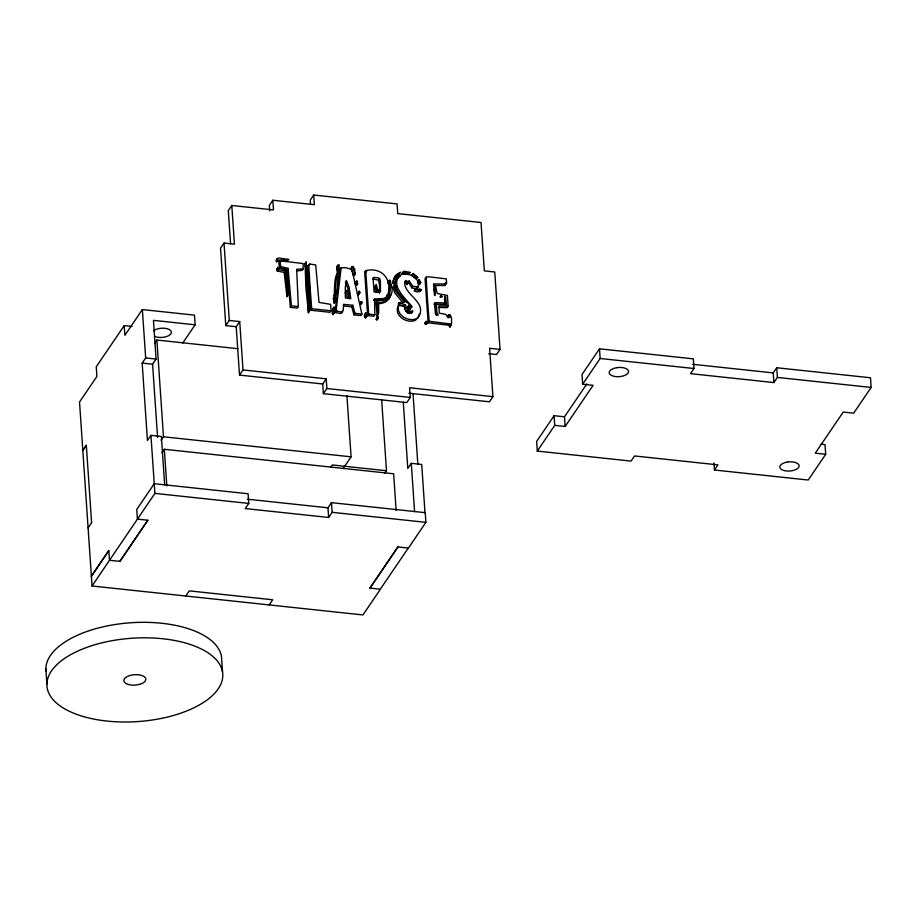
<?xml version="1.0" encoding="UTF-8"?>
<svg xmlns="http://www.w3.org/2000/svg" width="917" height="917" viewBox="0 0 917 917"><rect width="100%" height="100%" fill="white"/><g stroke="black" fill="none" stroke-linecap="round" stroke-linejoin="round"><path stroke-width="1.38" d="M374.732 286.723L375.03 290.838L376.05 292.466L377.414 292.11L378.836 290.024L377.598 289.061L376.291 284.568L374.732 286.723L375.259 286.093M375.764 285.198L376.073 289.313L377.082 290.953L376.05 292.466M433.638 285.496L444.607 285.542L445.605 282.551M445.547 284.488L446.579 282.963L446.281 278.86L428.824 276.785L426.107 277.163L425.064 278.688L428.136 322.795L447.026 325.008L448.803 325.455L449.949 327.048L451.6 323.208L451.565 318.027L450.258 314.898L448.608 314.726L447.576 316.25L448.241 317.935M333.352 298.678L334.224 303.114L335.794 301.028L334.911 296.592L333.352 298.678L334.911 296.592M334.384 297.154L335.255 301.601L334.224 303.114M395.227 281.737L395.892 277.496L400.351 272.326L395.64 275.329L392.522 282.688L393.657 283.8L395.227 281.737L393.657 283.8M305.063 263.58L305.911 287.972L308.421 312.743L309.453 311.218L309.224 299.022L306.106 262.056L305.063 263.58L305.602 267.707M306.106 262.056L306.943 286.448L309.453 311.218M376.234 319.575L377.85 316.239L378.457 317.855L376.91 319.85L376.234 319.575L377.38 316.548M338.109 270.355L337.456 272.005L336.585 269.587L336.871 266.675L337.915 265.151L339.198 264.887L339.038 270.114C333.364 277.335 335.163 287.376 334.029 295.916L334.556 296.764C338.339 289.417 337.616 279.926 338.041 271.856L336.573 276.831L335.049 292.042L335.588 295.24M419.103 279.616L419.505 282.264L420.8 282.505L419.103 279.616L418.072 281.129L418.473 283.789L419.768 284.029L420.8 282.505M337.915 265.151L337.616 268.062L338.488 270.492L337.456 272.005M296.753 270.779L302.06 270.458L303.091 268.933L303.16 263.569L282.39 261.093L279.857 261.689L278.825 263.213L279.811 268.131L287.044 269.873L288.076 268.349L280.854 266.618L279.857 261.689M277.862 267.294L278.424 269.552L285.187 270.882L284.155 272.406L277.392 271.077L276.647 269.667L277.862 267.294L286.631 269.621L288.339 291.996L286.952 296.649L287.181 294.552M355.211 283.949L356.919 281.083L357.676 283.651L356.633 285.164L355.475 285.049L356.518 283.525L356.369 281.381M356.633 285.164L356.759 284.121M341.147 267.73L336.298 308.914L336.722 311.092L335.691 312.605L340.23 313.511L341.56 312.984L343.29 310.026L343.531 304.306L352.781 305.292L354.971 313.339L353.939 314.863L360.874 315.608L361.906 314.084L352.552 272.349L351.028 269.243L346.064 267.753L341.147 267.73L340.115 269.254L335.267 310.439L335.691 312.605M412.604 310.978L411.573 312.502L408.122 313.041L405.795 310.897L404.317 306.301L398.104 304.157L399.136 302.644L405.348 304.776L407.847 310.874L409.165 311.528L412.604 310.978L411.722 312.399L409.532 313.052L407.4 312.399L405.681 310.657L403.904 306.037L398.574 305.476C396.041 315.184 408.191 322.291 416.627 318.612L419.012 316.342C426.646 301.464 404.237 295.228 404.638 282.23L406.552 280.728L405.52 282.253L406.712 284.488L409.142 280.98L412.833 286.299L418.014 286.906L418.611 285.244L417.544 280.843C414.541 275.077 408.076 273.702 402.116 274.091C387.696 283.124 405.52 298.644 412.088 306.542L411.55 307.573C406.506 300.134 397.29 294.953 395.502 285.657L394.883 285.141L393.198 287.457L394.585 292.569L401.921 301.521M407.274 284.236L408.512 281.416M355.154 274.298L354.535 268.498L352.266 266.538L351.234 268.051L353.354 275.1L354.111 275.822L355.154 274.298L352.266 266.538M332.607 309.086L332.321 313.671L333.043 314.657L334.694 311.78L334.109 307.161L332.607 309.086L334.109 307.161M333.639 307.562L333.352 312.147L332.321 313.671M388.189 281.966L388.304 283.662L389.542 283.789L390.573 282.264L390.459 280.579L389.221 280.453L388.189 281.966L389.828 280.235M389.221 280.453L389.542 283.789M392.522 282.688L394.608 276.854L400.351 272.326M379.466 293.245L379.913 286.998L378.572 280.155L372.91 278.951L373.953 277.438L378.171 277.805L379.604 278.642L380.406 280.797L380.498 291.721L379.122 292.489L374.056 291.847L373.059 278.034L373.953 277.438M449.949 327.048L450.556 324.733M364.725 314.29L364.187 316.01L365.402 317.912L367.087 315.551L365.757 312.766L364.725 314.29L365.608 315.242M365.757 312.766L365.585 315.861L366.433 316.388L367.087 315.551M419.218 314.072L417.98 317.867L415.596 320.136C406.884 324.526 392.831 314.898 398.574 305.476M374.549 298.999L374.858 314.76L373.815 316.273L367.648 315.62L364.691 272.177L365.723 270.664C382.698 266.377 393.531 281.118 387.066 296.73L383.994 298.449L374.549 298.999L373.506 300.512L382.951 299.962L386.034 298.254L387.261 294.54M407.48 282.94L408.111 282.505L409.291 283.491L411.802 287.823L414.473 288.454L416.983 288.419L418.611 285.244M377.162 315.62L378.732 312.663L378.595 302.266C388.51 303.47 394.906 292.649 391.02 284.121L389.53 294.483L387.857 297.887L384.716 299.756L376.956 300.673L375.924 302.197L377.162 315.62L377.689 314.176M419.871 291.572L421.098 289.566L420.204 289.015L415.183 289.44L414.152 290.964L416.834 291.858L419.871 291.572L421.098 289.566M439.128 307.424L447.106 307.676L448.138 306.152L447.404 295.423L437.226 293.52L435.552 286.643L434.073 289.279L434.452 295.194M435.552 286.643L435.071 295.618L433.5 283.892L445.639 284.018L446.579 282.963M390.608 295.136C389.438 300.616 384.12 303.596 378.824 303.653M333.043 314.657L333.662 313.305M334.556 296.764L335.175 295.457M341.56 312.984L342.259 311.551M386.825 299.4C390.424 294.953 387.444 288.454 391.02 284.121M410.071 309.086L408.81 309.763L407.95 307.539L408.604 305.877L410.071 309.086L409.039 310.599L407.561 307.401L408.604 305.877M91.379 576.312L108.836 550.59M91.391 576.151L108.779 550.59L109.501 560.264L119.886 561.376L147.832 520.226L137.412 519.114L136.748 509.439L154.239 483.717L248.094 493.747L248.748 503.422L245.252 508.568L328.641 517.475L327.977 507.8L331.473 502.654L425.236 512.672L425.901 522.346L408.409 548.068L397.863 546.945L369.883 588.095L380.429 589.218L362.949 614.94L92.044 585.997L154.904 493.392L150.938 435.346L161.369 436.458L164.659 484.829M377.414 292.11L377.311 291.285M378.836 290.024L377.082 290.953M586.846 383.879L564.482 416.799L554.097 415.688L536.64 441.409L537.293 451.084L631.056 461.102L634.553 455.955L717.931 464.873L714.435 470.008L808.198 480.027L825.69 454.316L825.025 444.642L821.116 444.218M537.293 451.084L554.751 425.362L554.097 415.688M132.037 326.452L124.219 325.615L96.239 366.789L96.904 376.44L79.527 402.001L92.044 585.997M182.77 343.004L195.138 324.813L194.484 315.139L142.364 309.568L124.884 335.29L124.219 325.615M488.715 353.698L496.533 354.535L500.029 349.388L494.756 271.994L484.336 270.87L481.035 222.499L397.737 213.604L397.072 203.929L313.717 195.023L314.348 204.686L272.83 200.25L273.495 209.924L231.795 205.477L228.299 210.612L230.568 243.784M154.469 343.577L156.876 340.035L237.893 348.689M82.817 450.373L86.324 445.238L91.608 522.805M150.938 435.346L147.442 440.492L142.169 363.086L145.665 357.939L142.364 309.568M82.839 450.545L86.336 445.398M231.795 205.477L234.443 244.174L224.012 243.062L220.516 248.198L225.788 325.604L236.219 326.716L239.715 321.569L229.296 320.457L225.788 325.604M157.575 437.375L152.589 364.198L156.085 359.063L153.448 320.354L195.138 324.813M272.83 200.25L269.334 205.397L269.713 210.921M313.717 195.023L310.221 200.158L310.496 204.308M88.112 527.94L91.597 522.633M277.243 258.571L276.212 260.084L276.43 261.735L279.547 261.058L286.551 261.425L288.672 259.488L278.894 257.986L277.243 258.571L277.461 260.21L276.43 261.735M276.647 269.667L277.679 268.154M161.071 440.32L163.478 436.779L156.876 340.035M277.392 271.077L278.424 269.552M279.811 268.131L280.854 266.618M161.919 452.826L164.326 449.284L393.634 473.791L396.133 510.379M307.699 266.148L309.808 264.062L315.7 264.91L319.013 302.392L330.624 304.352L331.071 310.783L330.028 312.307L310.657 310.233L307.699 266.148L309.808 264.062M243.016 369.952L326.223 378.836L322.727 383.982L239.509 375.087L243.016 369.952L239.715 321.569M303.091 268.933L296.661 269.266L298.334 306.576L297.303 308.101L290.357 307.355L291.4 305.842L288.076 268.349M119.852 561.376L147.832 520.226M309.075 288.66L310.106 287.136L308.731 264.623M310.657 310.233L311.688 308.72L310.106 287.136M352.976 266.457L351.234 268.051M334.029 295.916L335.072 294.403M346.466 280.751L345.319 287.193L345.4 298.014L350.798 298.587L349.125 287.273L346.466 280.751L345.422 282.276L348.082 288.798L349.629 298.816M333.605 302.427L334.636 300.914M345.4 292.34L347.509 290.425L348.918 293.463L349.136 296.684L348.093 298.208L345.56 294.185L345.4 292.34L347.509 290.425M355.337 282.894L356.919 281.083M356.083 285.462L357.676 283.651M358.26 294.93L359.991 292.42L359.143 291.262L357.412 293.772L358.26 294.93L358.96 293.944L358.111 292.787M353.939 314.863L351.75 306.817L352.781 305.292M359.624 303.699L361.378 301.544L362.192 302.346L361.16 303.871L360.438 304.501L359.624 303.699L361.378 301.544M360.438 304.501L362.192 302.346M378.572 280.155L379.604 278.642M364.553 317.374L365.585 315.861M388.304 283.662L389.335 282.138M365.402 317.912L366.433 316.388M388.946 284.006L390.573 282.264M367.648 315.62L368.691 314.095L365.723 270.664M392.877 283.468L393.553 281.164M402.116 273.243L403.984 271.272L410.094 272.464L408.225 274.424L403.022 273.862L402.116 273.243L402.953 272.796M386.034 298.254L387.066 296.73M394.883 285.141L393.198 287.457M185.796 596.016L189.303 590.869L272.681 599.775L269.185 604.922M500.029 349.388L489.609 348.277L492.91 396.648L409.601 387.753L410.266 397.428L406.77 402.563L323.38 393.657L326.876 388.51L326.223 378.836M376.348 318.073L377.85 316.239M376.91 319.85L378.457 317.855M405.738 280.717L404.706 282.241L405.52 282.253M411.756 275.134L413.338 273.518L417.762 277.542L416.054 278.883L411.893 275.501L412.295 275.031M411.893 275.501L412.788 273.61M406.712 284.488L408.306 282.723M408.111 282.505L409.142 280.98M411.802 287.823L412.833 286.299M418.473 283.789L419.505 282.264M419.161 284.293L420.192 282.768M404.317 306.301L405.348 304.776M416.983 288.419L418.014 286.906M408.822 308.96L409.853 307.436M406.816 312.399L407.847 310.874M408.122 313.041L409.165 311.528M412.673 311.574L411.641 313.087L411.573 312.502M426.439 301.2L427.471 299.676L426.107 277.163M444.607 285.542L445.639 284.018M440.217 297.291L441.249 295.778L442.464 296.615L441.352 297.211L440.149 296.363L441.249 295.778M424.686 323.541L426.439 321.386L427.712 322.325L426.669 323.85L425.947 324.389L424.686 323.541L426.439 321.386M425.947 324.389L427.712 322.325M443.828 304.478L444.86 302.954L444.974 296.306L445.524 296.638L444.493 298.163L445.456 304.925M428.136 322.795L429.167 321.271L427.471 299.676M330.682 467.292L332.275 464.942L386.481 470.742L381.644 399.789M343.061 468.633L351.085 456.826L346.913 395.651M448.803 325.455L449.846 323.93L450.992 325.535M328.641 517.475L332.137 512.328L331.473 502.654M384.876 473.092L386.481 470.742M424.995 512.821L421.705 464.438L411.297 463.326L407.801 468.472L403.285 402.334M492.91 396.648L489.414 401.795L408.936 393.198M370.01 588.106L397.989 546.956M380.303 589.207L408.283 548.057M825.69 454.316L815.259 453.193L843.239 412.042L853.658 413.166L871.15 387.444L870.485 377.77L776.733 367.751L777.387 377.426L773.891 382.572L690.512 373.655L694.009 368.519L693.344 358.845L599.5 348.815L582.008 374.526L582.662 384.2L593.093 385.323L565.147 426.474L554.751 425.362M582.662 384.2L600.154 358.49L599.5 348.815M773.891 382.572L773.237 372.898L776.733 367.751M359.143 291.262L358.444 292.259L359.292 293.406L359.991 292.42M394.86 279.02L399.319 273.851M346.89 290.288L346.592 292.661L349.136 296.684M400.236 276.086C393.68 279.249 394.963 288.385 398.471 293.44M410.094 272.464L406.667 272.808L403.159 271.719M342.603 311.459L341.273 311.986L336.722 311.092M288.672 259.488L277.461 260.21M364.691 272.177L366.651 271.604M336.871 266.675L338.167 266.4M399.136 302.644L404.58 302.209L395.617 291.056L394.23 285.932M420.903 290.047L417.865 290.334L415.183 289.44M448.138 306.152L438.83 305.865L439.323 313.121L445.834 314.428L447.198 316.399L449.995 317.408L448.608 314.726M444.86 302.954L434.784 302.587L435.357 313.408L436.389 315.035L438.246 315.035L436.836 312.376L436.423 304.192L435.38 305.705L435.804 313.901L436.607 315.574M433.741 304.112L446.499 304.559L445.524 296.638M343.818 305.969L351.75 306.817M291.4 305.842L298.334 306.576M368.691 314.095L374.858 314.76M311.688 308.72L331.071 310.783M354.971 313.339L361.906 314.084M429.167 321.271L449.846 323.93M692.679 364.29L773.237 372.898M600.154 358.49L694.009 368.519M777.387 377.426L871.15 387.444M145.665 357.939L156.085 359.063M142.169 363.086L152.589 364.198M326.876 388.51L410.266 397.428M163.478 436.779L351.085 456.826M247.418 499.192L327.977 507.8M154.904 493.392L248.748 503.422M332.137 512.328L425.901 522.346M417.762 277.542L412.925 273.977M276.831 268.819L277.587 269.117M377.265 318.061L377.942 318.337M393.909 281.943L394.688 282.276M388.785 281.76L389.977 282.482M419.172 290.529L420.055 291.09M425.717 322.016L426.978 322.864M408.157 273.346L409.051 273.977M355.888 282.608L356.495 283.021M356.518 283.525L357.114 283.949M425.408 322.91L426.669 323.85M360.656 302.186L361.47 302.977M360.347 303.068L361.16 303.871M399.319 294.38L406.242 302.06M333.88 298.105L334.499 298.793M434.52 288.167L435.208 289.073M333.352 312.147L334.075 313.144M407.744 282.963L406.552 280.728M376.818 317.763L377.414 319.38M409.819 306.049L411.057 308.066M378.194 314.095L376.956 300.673M287.984 295.125L285.187 270.882M286.952 296.649L284.155 272.406M419.619 283.021L419.768 284.029M287.044 269.873L290.357 307.355M713.965 463.096L714.435 470.008M564.482 416.799L565.147 426.474M413.028 393.599L417.82 463.956M411.297 463.326L414.576 511.709M322.727 383.982L323.38 393.657M236.219 326.716L239.509 375.087M224.012 243.062L229.296 320.457M222.522 671.92L221.467 656.446A88.112 41.769 -3.9 0 0 128.071 622.964A88.112 41.769 -3.9 0 0 45.953 671.164M164.326 449.284L166.825 485.872M45.85 668.665L46.905 684.139M308.261 304.604L308.421 312.743M154.492 336.264A9.697 4.596 -3.9 0 0 163.662 337.238L166.046 336.722A9.697 4.596 -3.9 0 0 170.402 330.326L168.992 329.398A9.697 4.596 -3.9 0 0 159.822 328.424L157.426 328.939A9.697 4.596 -3.9 0 0 153.678 330.716M616.946 367.66L614.562 368.175A9.697 4.596 -3.9 0 0 610.206 374.583L611.616 375.5A9.697 4.596 -3.9 0 0 620.786 376.486L623.182 375.97A9.697 4.596 -3.9 0 0 627.526 369.562L626.116 368.645A9.697 4.596 -3.9 0 0 616.946 367.66M787.565 462.03L785.17 462.546A9.697 4.596 -3.9 0 0 780.826 468.954L782.235 469.871A9.697 4.596 -3.9 0 0 791.405 470.857L793.79 470.341A9.697 4.596 -3.9 0 0 798.145 463.933L796.735 463.016A9.697 4.596 -3.9 0 0 787.565 462.03M139.751 684.323L137.034 684.919A11.015 5.227 -3.9 0 1 124.162 679.245A11.015 5.227 -3.9 0 1 141.699 675.451A11.015 5.227 -3.9 0 1 139.751 684.323M83.539 716.601A88.112 41.769 -3.9 0 0 222.373 679.428A88.112 41.769 -3.9 0 0 98.646 643.677A88.112 41.769 -3.9 0 0 83.539 716.601"/></g></svg>
